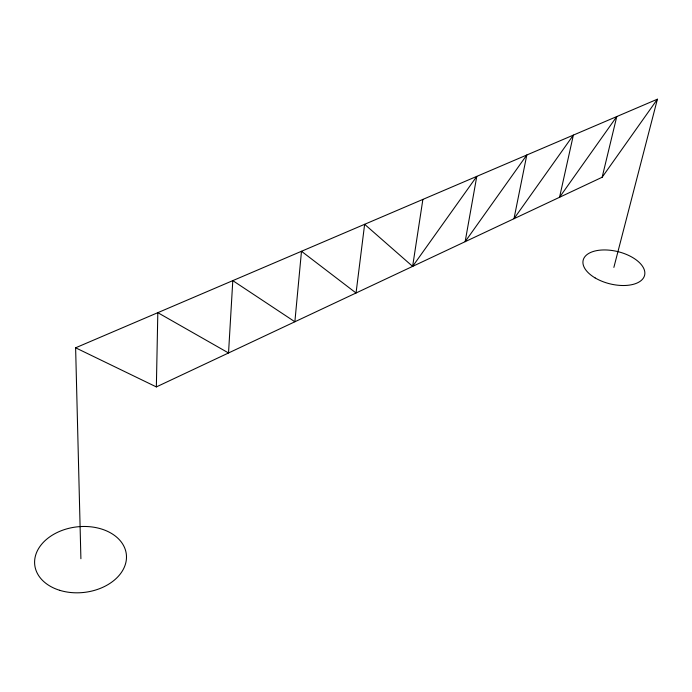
<?xml version="1.0" encoding="UTF-8"?>
<svg xmlns="http://www.w3.org/2000/svg" width="692" height="692" viewBox="0 0 692 692"><rect width="100%" height="100%" fill="white"/><g stroke="black" fill="none" stroke-linecap="round" stroke-linejoin="round"><path stroke-width="1.04" d="M156.357 386.915L157.819 312.672L228.533 352.972L232.797 280.632L294.87 321.771L301.487 251.282L356.043 293.001L364.632 224.303L412.631 266.377L476.788 176.374L465.145 241.681L526.811 154.999L513.992 218.707L573.365 135.104L559.551 197.281L616.788 116.55L602.152 177.247L156.357 386.915L75.618 347.799L80.903 558.738M412.631 266.377L422.881 199.408M613.865 267.406L657.4 99.198L75.618 347.799M602.152 177.247L657.4 99.198M59.676 590.302A46.104 32.965 -6.7 0 0 126.428 555.287A46.104 32.965 -6.7 0 0 55.533 533.324A46.104 32.965 -6.7 0 0 59.676 590.302M595.068 277.89A31.633 16.591 13.8 0 0 644.598 275.312A31.633 16.591 13.8 0 0 601.997 250.002A31.633 16.591 13.8 0 0 595.068 277.89"/></g></svg>
